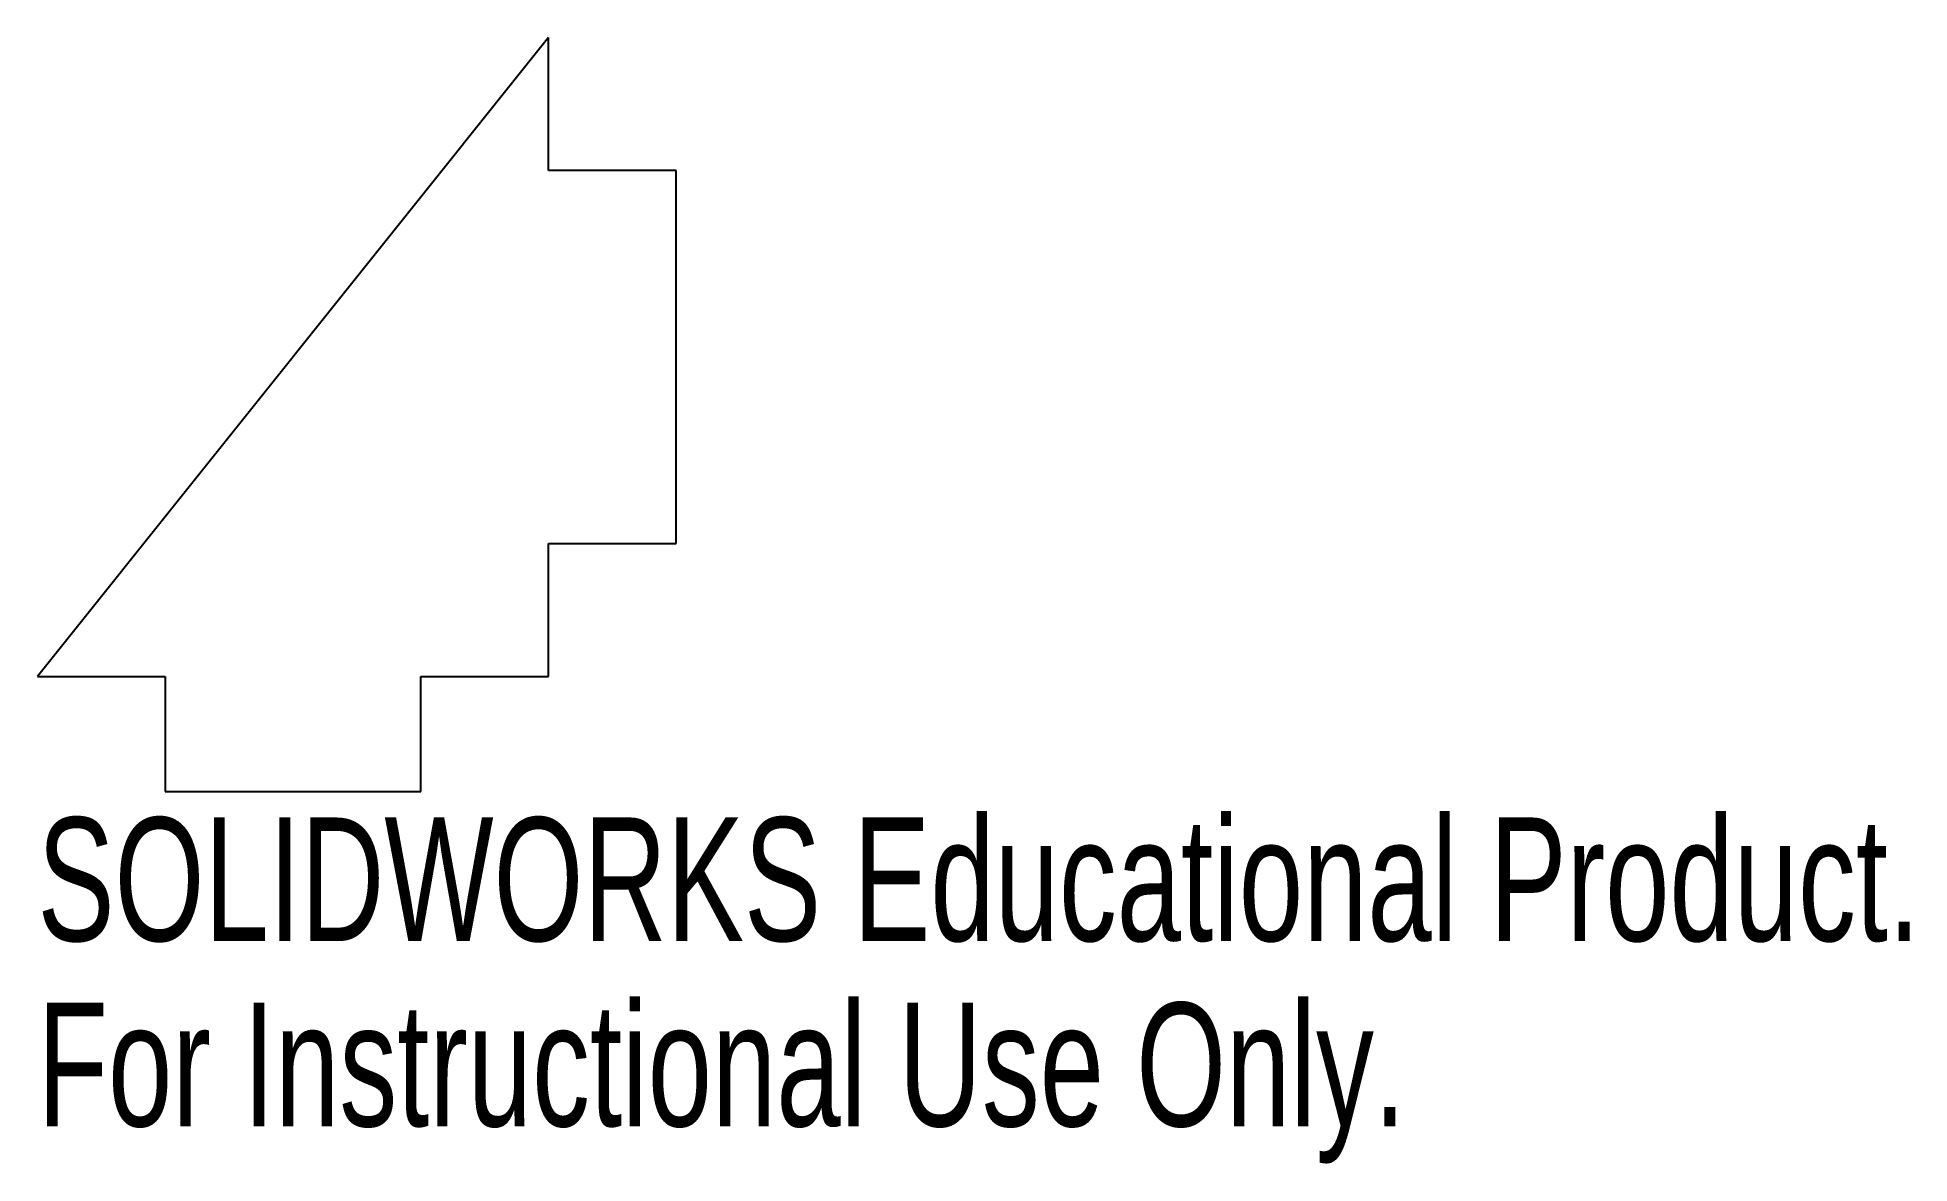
# Model space of a CAD drawing. Header units: millimetres. Extents: x -20 to 53.3, y -19.1 to 25.
import ezdxf

# ---------------------------------------------------------------- set-up
doc = ezdxf.new("R2010")
doc.units = ezdxf.units.MM
doc.styles.add('SLDTEXTSTYLE0', font='TXT', dxfattribs={"width": 0.7})

msp = doc.modelspace()

# ---------------------------------------------------------------- linework, layer by layer
at = {"color": 7, "linetype": 'Continuous', "lineweight": 25}
for p, q in [((0, 25), (-20, 0)), ((0, 19.8), (0, 25)), ((5, 19.8), (0, 19.8)), ((5, 5.2), (5, 19.8)), ((0, 5.2), (5, 5.2)), ((0, 0), (0, 5.2)), ((-20, 0), (-15, 0)), ((-15, 0), (-15, -4.5)), ((-5, -4.5), (-5, 0)), ((-5, 0), (0, 0)), ((-15, -4.5), (-5, -4.5))]:
    msp.add_line(p, q, dxfattribs=at)

# ---------------------------------------------------------------- texts
at = {"color": 7, "linetype": 'Continuous', "char_height": 4.83362, "attachment_point": 1, "style": 'SLDTEXTSTYLE0'}
for s, insert in [('SOLIDWORKS Educational Product.', (-20, -5.52)), ('For Instructional Use Only.', (-20, -12.77))]:
    msp.add_mtext(s, dxfattribs=dict(at, insert=insert))

doc.saveas('drawing.dxf')
